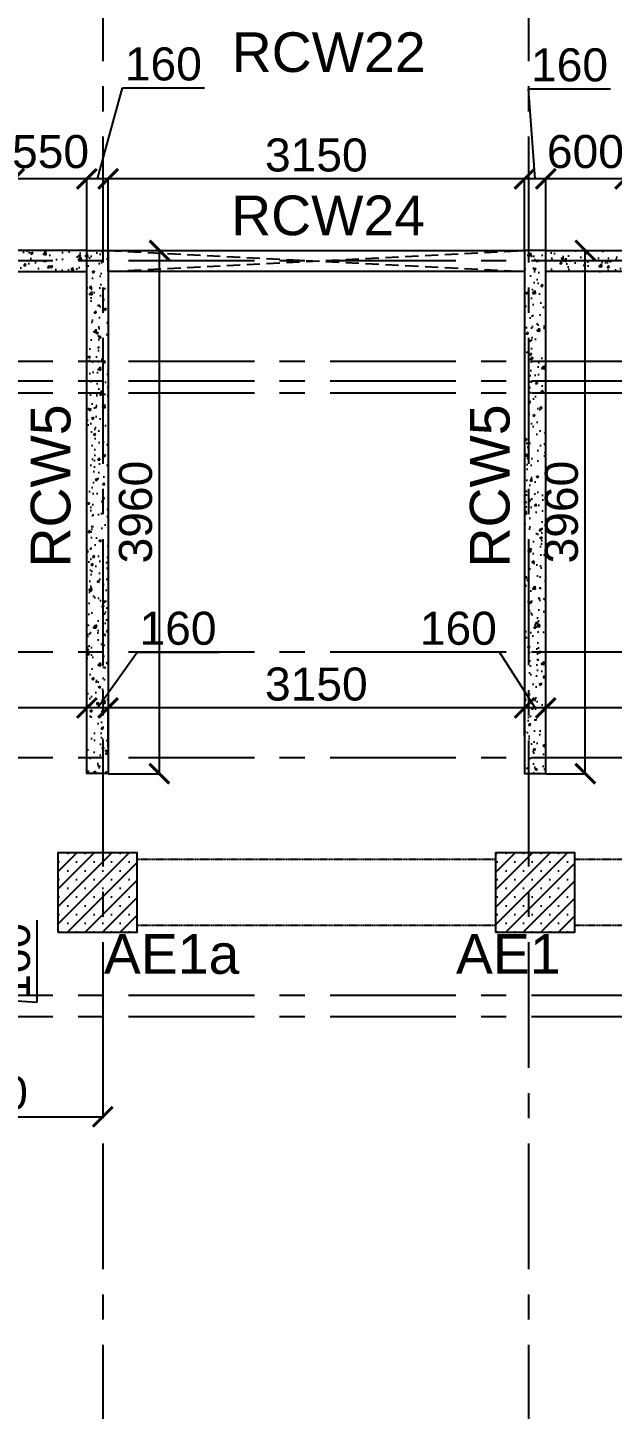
# Model space of a CAD drawing. Header units: inches. Extents: x 207135 to 337634, y -175669 to -89669.
# Drawn here: x 277463 to 281885, y -116694 to -106237 of the extents above; entities that cross this region are included whole.
import ezdxf

# ---------------------------------------------------------------- set-up
doc = ezdxf.new("R2010")
doc.units = ezdxf.units.IN
doc.header["$MEASUREMENT"] = 0
for name, pattern in [('CENTER', [50.8, 31.75, -6.35, 6.35, -6.35]), ('DASHED2', [9.525, 6.35, -3.175]), ('Hidden', [3, 2, -1])]:
    doc.linetypes.add(name, pattern=pattern)
for name, color, linetype in [('160 R.C. WALL HAT', 8, 'Continuous'), ('160 R.C.WALL', 6, 'Continuous'), ('160 WALL  OPENING LINE', 1, 'Continuous'), ('160 WALL OPEING', 1, 'Continuous'), ('AR-Column', 40, 'Continuous'), ('AR-Hidden', 251, 'DASHED2'), ('DIM', 251, 'Continuous'), ('GRID', 8, 'CENTER'), ('NON S.WALL HATCH', 8, 'Continuous'), ('SHEAR WALL NAME', 3, 'Continuous'), ('TEXT-1', 3, 'Continuous')]:
    doc.layers.add(name, color=color, linetype=linetype)
doc.styles.add('T200', font='sanss___.ttf', dxfattribs={"height": 250})
doc.styles.add('T300', font='sanss___.ttf', dxfattribs={"height": 350})
doc.dimstyles.new('T 200', dxfattribs={"dimtxt": 250, "dimasz": 150, "dimexe": 1, "dimexo": 0, "dimgap": 50, "dimtad": 1, "dimdec": 0, "dimdsep": 46, "dimtxsty": 'T200', "dimblk": 'ARCHTICK', "dimcen": 2.5, "dimdle": 1, "dimclrd": 5, "dimclre": 253, "dimclrt": 1, "dimadec": 0, "dimazin": 0, "dimtfac": 1, "dimtdec": 0, "dimtmove": 2, "dimatfit": 3, "dimfxl": 0, "dimarcsym": 0})
pattern_1 = [(45, (-132245.64, 75915.45), (-66.29126, 66.29126), []), (45, (-132179.35, 75915.45), (-66.29126, 66.29126), [0, -93.75])]
pattern_2 = [(50, (2124542.95, 287067.85), (179.315046, -15.688034), [18.75, -206.25]), (355, (2124542.95, 287067.85), (-34.687833, 188.048033), [15, -165]), (100.451444, (2124557.9, 287066.54), (144.627212, 172.359998), [15.935048, -175.285528]), (46.1842, (2124542.95, 287117.85), (266.810333, -41.37982), [28.125, -309.375]), (96.635635, (2124565.19, 287114.4), (233.665486, 243.52965), [23.902586, -262.92844]), (351.184164, (2124542.95, 287117.85), (233.665486, 243.52965), [22.5, -247.5]), (21, (2124567.95, 287105.35), (149.226763, -100.654723), [18.75, -206.25]), (326, (2124567.95, 287105.35), (60.828833, 181.287511), [15, -165]), (71.451445, (2124580.39, 287096.96), (210.055594, 80.632788), [15.935047, -175.285528]), (37.5, (2124542.95, 287067.85), (3.0399638, 83.2234635), [0, -163, 0, -167.5, 0, -165.625]), (7.5, (2124542.95, 287067.85), (65.7673844, 98.602928), [0, -95.5, 0, -159.25, 0, -63.125]), (327.5, (2124487.2, 287067.85), (133.455609, -5.638718), [0, -62.5, 0, -195, 0, -258.75]), (317.5, (2124462.2, 287067.85), (145.796542, 25.0262456), [0, -81.25, 0, -129.5, 0, -183.75])]

# ---------------------------------------------------------------- blocks, each defined once
blk = doc.blocks.new('_ARCHTICK')
at = {"color": 0, "linetype": 'ByBlock', "const_width": 0.15}
blk.add_lwpolyline([(-0.5, -0.5), (0.5, 0.5)], dxfattribs=at)
blk = doc.blocks.new('*D480')
at = {"layer": 'Defpoints', "color": 0}
for p in [(281381, -107381), (281381, -107923, 15), (281981, -107923, 15)]:
    blk.add_point(p, dxfattribs=at)
at = {"layer": 'DIM', "color": 5, "lineweight": -2}
blk.add_line((281982, -107381), (281380, -107381), dxfattribs=at)
at = {"layer": 'DIM', "color": 253, "lineweight": -2}
for p, q in [((281381, -107923), (281381, -107380)), ((281981, -107923), (281981, -107380))]:
    blk.add_line(p, q, dxfattribs=at)
at = {"layer": 'DIM', "color": 5, "lineweight": -2, "xscale": 150, "yscale": 150, "zscale": 150, "rotation": 180}
blk.add_blockref('_ARCHTICK', (281381, -107381), dxfattribs=at)
at = {"layer": 'DIM', "color": 5, "lineweight": -2, "xscale": 150, "yscale": 150, "zscale": 150}
blk.add_blockref('_ARCHTICK', (281981, -107381), dxfattribs=at)
at = {"layer": 'DIM', "color": 1, "insert": (281681, -107176), "char_height": 250, "attachment_point": 5, "style": 'T200'}
blk.add_mtext('600', dxfattribs=at)
blk = doc.blocks.new('*D481')
at = {"layer": 'Defpoints', "color": 0}
for p in [(281221, -107381), (281221, -107923, 15), (281381, -107923, 15)]:
    blk.add_point(p, dxfattribs=at)
at = {"layer": 'DIM', "color": 5, "lineweight": -2}
for p, q in [((281301, -107381), (281251, -106699)), ((281251, -106699), (281871, -106699)), ((281382, -107381), (281220, -107381))]:
    blk.add_line(p, q, dxfattribs=at)
at = {"layer": 'DIM', "color": 253, "lineweight": -2}
for p, q in [((281221, -107923), (281221, -107380)), ((281381, -107923), (281381, -107380))]:
    blk.add_line(p, q, dxfattribs=at)
at = {"layer": 'DIM', "color": 5, "lineweight": -2, "xscale": 150, "yscale": 150, "zscale": 150, "rotation": 180}
blk.add_blockref('_ARCHTICK', (281221, -107381), dxfattribs=at)
at = {"layer": 'DIM', "color": 5, "lineweight": -2, "xscale": 150, "yscale": 150, "zscale": 150}
blk.add_blockref('_ARCHTICK', (281381, -107381), dxfattribs=at)
at = {"layer": 'DIM', "color": 1, "insert": (281561, -106520), "char_height": 250, "attachment_point": 5, "style": 'T200'}
blk.add_mtext('160', dxfattribs=at)
blk = doc.blocks.new('*D482')
at = {"layer": 'Defpoints', "color": 0}
for p in [(278071, -107381), (278071, -107923, 15), (281221, -107923, 15)]:
    blk.add_point(p, dxfattribs=at)
at = {"layer": 'DIM', "color": 5, "lineweight": -2}
blk.add_line((281222, -107381), (278070, -107381), dxfattribs=at)
at = {"layer": 'DIM', "color": 253, "lineweight": -2}
for p, q in [((278071, -107923), (278071, -107380)), ((281221, -107923), (281221, -107380))]:
    blk.add_line(p, q, dxfattribs=at)
at = {"layer": 'DIM', "color": 5, "lineweight": -2, "xscale": 150, "yscale": 150, "zscale": 150, "rotation": 180}
blk.add_blockref('_ARCHTICK', (278071, -107381), dxfattribs=at)
at = {"layer": 'DIM', "color": 5, "lineweight": -2, "xscale": 150, "yscale": 150, "zscale": 150}
blk.add_blockref('_ARCHTICK', (281221, -107381), dxfattribs=at)
at = {"layer": 'DIM', "color": 1, "insert": (279646, -107202), "char_height": 250, "attachment_point": 5, "style": 'T200'}
blk.add_mtext('3150', dxfattribs=at)
blk = doc.blocks.new('*D483')
at = {"layer": 'Defpoints', "color": 0}
for p in [(277911, -107381), (277911, -107923, 15), (278071, -107923, 15)]:
    blk.add_point(p, dxfattribs=at)
at = {"layer": 'DIM', "color": 5, "lineweight": -2}
for p, q in [((277991, -107381), (278179, -106692)), ((278179, -106692), (278799, -106692)), ((278072, -107381), (277910, -107381))]:
    blk.add_line(p, q, dxfattribs=at)
at = {"layer": 'DIM', "color": 253, "lineweight": -2}
for p, q in [((277911, -107923), (277911, -107380)), ((278071, -107923), (278071, -107380))]:
    blk.add_line(p, q, dxfattribs=at)
at = {"layer": 'DIM', "color": 5, "lineweight": -2, "xscale": 150, "yscale": 150, "zscale": 150, "rotation": 180}
blk.add_blockref('_ARCHTICK', (277911, -107381), dxfattribs=at)
at = {"layer": 'DIM', "color": 5, "lineweight": -2, "xscale": 150, "yscale": 150, "zscale": 150}
blk.add_blockref('_ARCHTICK', (278071, -107381), dxfattribs=at)
at = {"layer": 'DIM', "color": 1, "insert": (278489, -106513), "char_height": 250, "attachment_point": 5, "style": 'T200'}
blk.add_mtext('160', dxfattribs=at)
blk = doc.blocks.new('*D484')
at = {"layer": 'Defpoints', "color": 0}
for p in [(277361, -107381), (277361, -107923, 15), (277911, -107923, 15)]:
    blk.add_point(p, dxfattribs=at)
at = {"layer": 'DIM', "color": 5, "lineweight": -2}
blk.add_line((277912, -107381), (277360, -107381), dxfattribs=at)
at = {"layer": 'DIM', "color": 253, "lineweight": -2}
for p, q in [((277361, -107923), (277361, -107380)), ((277911, -107923), (277911, -107380))]:
    blk.add_line(p, q, dxfattribs=at)
at = {"layer": 'DIM', "color": 5, "lineweight": -2, "xscale": 150, "yscale": 150, "zscale": 150, "rotation": 180}
blk.add_blockref('_ARCHTICK', (277361, -107381), dxfattribs=at)
at = {"layer": 'DIM', "color": 5, "lineweight": -2, "xscale": 150, "yscale": 150, "zscale": 150}
blk.add_blockref('_ARCHTICK', (277911, -107381), dxfattribs=at)
at = {"layer": 'DIM', "color": 1, "insert": (277636, -107176), "char_height": 250, "attachment_point": 5, "style": 'T200'}
blk.add_mtext('550', dxfattribs=at)
blk = doc.blocks.new('*D559')
at = {"layer": 'Defpoints', "color": 0}
for p in [(281381, -111385), (281381, -111610, 15), (284531, -111601, 15)]:
    blk.add_point(p, dxfattribs=at)
at = {"layer": 'DIM', "color": 5, "lineweight": -2}
blk.add_line((284532, -111385), (281380, -111385), dxfattribs=at)
at = {"layer": 'DIM', "color": 253, "lineweight": -2}
for p, q in [((281381, -111610), (281381, -111384)), ((284531, -111601), (284531, -111384))]:
    blk.add_line(p, q, dxfattribs=at)
at = {"layer": 'DIM', "color": 5, "lineweight": -2, "xscale": 150, "yscale": 150, "zscale": 150, "rotation": 180}
blk.add_blockref('_ARCHTICK', (281381, -111385), dxfattribs=at)
at = {"layer": 'DIM', "color": 5, "lineweight": -2, "xscale": 150, "yscale": 150, "zscale": 150}
blk.add_blockref('_ARCHTICK', (284531, -111385), dxfattribs=at)
at = {"layer": 'DIM', "color": 1, "insert": (282956, -111206), "char_height": 250, "attachment_point": 5, "style": 'T200'}
blk.add_mtext('3150', dxfattribs=at)
blk = doc.blocks.new('*D560')
at = {"layer": 'Defpoints', "color": 0}
for p in [(281221, -111385), (281221, -111597, 15), (281381, -111610, 15)]:
    blk.add_point(p, dxfattribs=at)
at = {"layer": 'DIM', "color": 5, "lineweight": -2}
for p, q in [((281030, -110963), (280410, -110963)), ((281301, -111385), (281030, -110963)), ((281382, -111385), (281220, -111385))]:
    blk.add_line(p, q, dxfattribs=at)
at = {"layer": 'DIM', "color": 253, "lineweight": -2}
for p, q in [((281221, -111597), (281221, -111384)), ((281381, -111610), (281381, -111384))]:
    blk.add_line(p, q, dxfattribs=at)
at = {"layer": 'DIM', "color": 5, "lineweight": -2, "xscale": 150, "yscale": 150, "zscale": 150, "rotation": 180}
blk.add_blockref('_ARCHTICK', (281221, -111385), dxfattribs=at)
at = {"layer": 'DIM', "color": 5, "lineweight": -2, "xscale": 150, "yscale": 150, "zscale": 150}
blk.add_blockref('_ARCHTICK', (281381, -111385), dxfattribs=at)
at = {"layer": 'DIM', "color": 1, "insert": (280720, -110784), "char_height": 250, "attachment_point": 5, "style": 'T200'}
blk.add_mtext('160', dxfattribs=at)
blk = doc.blocks.new('*D561')
at = {"layer": 'Defpoints', "color": 0}
for p in [(278071, -111385), (281221, -111597, 15), (278071, -111683, 15)]:
    blk.add_point(p, dxfattribs=at)
at = {"layer": 'DIM', "color": 5, "lineweight": -2}
blk.add_line((281222, -111385), (278070, -111385), dxfattribs=at)
at = {"layer": 'DIM', "color": 253, "lineweight": -2}
for p, q in [((278071, -111683), (278071, -111384)), ((281221, -111597), (281221, -111384))]:
    blk.add_line(p, q, dxfattribs=at)
at = {"layer": 'DIM', "color": 5, "lineweight": -2, "xscale": 150, "yscale": 150, "zscale": 150, "rotation": 180}
blk.add_blockref('_ARCHTICK', (278071, -111385), dxfattribs=at)
at = {"layer": 'DIM', "color": 5, "lineweight": -2, "xscale": 150, "yscale": 150, "zscale": 150}
blk.add_blockref('_ARCHTICK', (281221, -111385), dxfattribs=at)
at = {"layer": 'DIM', "color": 1, "insert": (279646, -111206), "char_height": 250, "attachment_point": 5, "style": 'T200'}
blk.add_mtext('3150', dxfattribs=at)
blk = doc.blocks.new('*D562')
at = {"layer": 'Defpoints', "color": 0}
for p in [(277911, -111385), (277911, -111683, 15), (278071, -111683, 15)]:
    blk.add_point(p, dxfattribs=at)
at = {"layer": 'DIM', "color": 5, "lineweight": -2}
for p, q in [((277991, -111385), (278290, -110963)), ((278290, -110963), (278910, -110963)), ((278072, -111385), (277910, -111385))]:
    blk.add_line(p, q, dxfattribs=at)
at = {"layer": 'DIM', "color": 253, "lineweight": -2}
for p, q in [((277911, -111683), (277911, -111384)), ((278071, -111683), (278071, -111384))]:
    blk.add_line(p, q, dxfattribs=at)
at = {"layer": 'DIM', "color": 5, "lineweight": -2, "xscale": 150, "yscale": 150, "zscale": 150, "rotation": 180}
blk.add_blockref('_ARCHTICK', (277911, -111385), dxfattribs=at)
at = {"layer": 'DIM', "color": 5, "lineweight": -2, "xscale": 150, "yscale": 150, "zscale": 150}
blk.add_blockref('_ARCHTICK', (278071, -111385), dxfattribs=at)
at = {"layer": 'DIM', "color": 1, "insert": (278600, -110784), "char_height": 250, "attachment_point": 5, "style": 'T200'}
blk.add_mtext('160', dxfattribs=at)
blk = doc.blocks.new('*D563')
at = {"layer": 'Defpoints', "color": 0}
for p in [(276121, -111385), (276121, -111683, 15), (277911, -111683, 15)]:
    blk.add_point(p, dxfattribs=at)
at = {"layer": 'DIM', "color": 5, "lineweight": -2}
blk.add_line((277912, -111385), (276120, -111385), dxfattribs=at)
at = {"layer": 'DIM', "color": 253, "lineweight": -2}
for p, q in [((276121, -111683), (276121, -111384)), ((277911, -111683), (277911, -111384))]:
    blk.add_line(p, q, dxfattribs=at)
at = {"layer": 'DIM', "color": 5, "lineweight": -2, "xscale": 150, "yscale": 150, "zscale": 150, "rotation": 180}
blk.add_blockref('_ARCHTICK', (276121, -111385), dxfattribs=at)
at = {"layer": 'DIM', "color": 5, "lineweight": -2, "xscale": 150, "yscale": 150, "zscale": 150}
blk.add_blockref('_ARCHTICK', (277911, -111385), dxfattribs=at)
at = {"layer": 'DIM', "color": 1, "insert": (277016, -111206), "char_height": 250, "attachment_point": 5, "style": 'T200'}
blk.add_mtext('1790', dxfattribs=at)
blk = doc.blocks.new('*D567')
at = {"layer": 'Defpoints', "color": 0}
for p in [(276121, -113483, 15), (276817, -113483), (276121, -113643, 15)]:
    blk.add_point(p, dxfattribs=at)
at = {"layer": 'DIM', "color": 5, "lineweight": -2}
for p, q in [((277536, -113613), (277536, -112992)), ((276817, -113644), (276817, -113482)), ((276817, -113563), (277536, -113613))]:
    blk.add_line(p, q, dxfattribs=at)
at = {"layer": 'DIM', "color": 253, "lineweight": -2}
for p, q in [((276121, -113483), (276818, -113483)), ((276121, -113643), (276818, -113643))]:
    blk.add_line(p, q, dxfattribs=at)
at = {"layer": 'DIM', "color": 5, "lineweight": -2, "xscale": 150, "yscale": 150, "zscale": 150}
for p, rotation in [((276817, -113483), 90), ((276817, -113643), 270)]:
    blk.add_blockref('_ARCHTICK', p, dxfattribs=dict(at, rotation=rotation))
at = {"layer": 'DIM', "color": 1, "insert": (277357, -113302), "char_height": 250, "attachment_point": 5, "rotation": 90, "style": 'T200'}
blk.add_mtext('160', dxfattribs=at)
blk = doc.blocks.new('*D571')
at = {"layer": 'Defpoints', "color": 0}
for p in [(276121, -113643, 15), (278031, -114056, 15), (278031, -114479)]:
    blk.add_point(p, dxfattribs=at)
at = {"layer": 'DIM', "color": 253, "lineweight": -2}
for p, q in [((276121, -113643), (276121, -114480)), ((278031, -114056), (278031, -114480))]:
    blk.add_line(p, q, dxfattribs=at)
at = {"layer": 'DIM', "color": 5, "lineweight": -2}
blk.add_line((276120, -114479), (278032, -114479), dxfattribs=at)
at = {"layer": 'DIM', "color": 5, "lineweight": -2, "xscale": 150, "yscale": 150, "zscale": 150, "rotation": 180}
blk.add_blockref('_ARCHTICK', (276121, -114479), dxfattribs=at)
at = {"layer": 'DIM', "color": 5, "lineweight": -2, "xscale": 150, "yscale": 150, "zscale": 150}
blk.add_blockref('_ARCHTICK', (278031, -114479), dxfattribs=at)
at = {"layer": 'DIM', "color": 1, "insert": (277076, -114300), "char_height": 250, "attachment_point": 5, "style": 'T200'}
blk.add_mtext('1910', dxfattribs=at)
blk = doc.blocks.new('*D583')
at = {"layer": 'Defpoints', "color": 0}
for p in [(281381, -107923, 15), (281680, -107923), (281381, -111883, 15)]:
    blk.add_point(p, dxfattribs=at)
at = {"layer": 'DIM', "color": 253, "lineweight": -2}
for p, q in [((281381, -107923), (281681, -107923)), ((281381, -111883), (281681, -111883))]:
    blk.add_line(p, q, dxfattribs=at)
at = {"layer": 'DIM', "color": 5, "lineweight": -2}
blk.add_line((281680, -111884), (281680, -107922), dxfattribs=at)
at = {"layer": 'DIM', "color": 5, "lineweight": -2, "xscale": 150, "yscale": 150, "zscale": 150}
for p, rotation in [((281680, -107923), 90), ((281680, -111883), 270)]:
    blk.add_blockref('_ARCHTICK', p, dxfattribs=dict(at, rotation=rotation))
at = {"layer": 'DIM', "color": 1, "insert": (281501, -109903), "char_height": 250, "attachment_point": 5, "rotation": 90, "style": 'T200'}
blk.add_mtext('3960', dxfattribs=at)
blk = doc.blocks.new('*D584')
at = {"layer": 'Defpoints', "color": 0}
for p in [(278071, -107923, 15), (278459, -107923), (278071, -111883, 15)]:
    blk.add_point(p, dxfattribs=at)
at = {"layer": 'DIM', "color": 253, "lineweight": -2}
for p, q in [((278071, -107923), (278460, -107923)), ((278071, -111883), (278460, -111883))]:
    blk.add_line(p, q, dxfattribs=at)
at = {"layer": 'DIM', "color": 5, "lineweight": -2}
blk.add_line((278459, -111884), (278459, -107922), dxfattribs=at)
at = {"layer": 'DIM', "color": 5, "lineweight": -2, "xscale": 150, "yscale": 150, "zscale": 150}
for p, rotation in [((278459, -107923), 90), ((278459, -111883), 270)]:
    blk.add_blockref('_ARCHTICK', p, dxfattribs=dict(at, rotation=rotation))
at = {"layer": 'DIM', "color": 1, "insert": (278280, -109903), "char_height": 250, "attachment_point": 5, "rotation": 90, "style": 'T200'}
blk.add_mtext('3960', dxfattribs=at)
blk = doc.blocks.new('A$C02A55DAE')
at = {"layer": 'NON S.WALL HATCH'}
h = blk.add_hatch(dxfattribs=at)
h.set_pattern_fill('SACNCR', color=256, scale=1000)
h.set_pattern_definition(pattern_1)
h.paths.add_polyline_path([(58879, -10920), (59479, -10920), (59479, -10320), (58879, -10320)])
h = blk.add_hatch(dxfattribs=at)
h.set_pattern_fill('SACNCR', color=256, scale=1000)
h.set_pattern_definition(pattern_1)
h.paths.add_polyline_path([(62189, -10920), (62789, -10920), (62789, -10320), (62189, -10320)])
at = {"layer": 'AR-Column', "color": 4, "elevation": -29}
for points in [[(58879, -10920), (59479, -10920), (59479, -10320), (58879, -10320)], [(62189, -10920), (62789, -10920), (62789, -10320), (62189, -10320)]]:
    blk.add_lwpolyline(points, close=True, dxfattribs=at)
at = {"layer": 'AR-Hidden', "ltscale": 0.009}
for p, q in [((62189, -10370, -29), (59479, -10370, -29)), ((65499, -10370, -29), (62789, -10370, -29)), ((62189, -10870, -29), (59479, -10870, -29)), ((65499, -10870, -29), (62789, -10870, -29))]:
    blk.add_line(p, q, dxfattribs=at)

msp = doc.modelspace()

# ---------------------------------------------------------------- hatches: boundary and pattern name
at = {"layer": '160 R.C. WALL HAT'}
h = msp.add_hatch(dxfattribs=at)
h.set_pattern_fill('AR-CONC', color=256, scale=25)
h.set_pattern_definition(pattern_2)
h.paths.add_polyline_path([(277911, -107922.5), (277911, -108082.5), (277361, -108082.5), (277361, -107922.5)])
h = msp.add_hatch(dxfattribs=at)
h.set_pattern_fill('AR-CONC', color=256, scale=25)
h.set_pattern_definition([(50, (2144232.95, 280407.85), (179.315046, -15.688034), [18.75, -206.25]), (355, (2144232.95, 280407.85), (-34.687833, 188.048033), [15, -165]), (100.451444, (2144247.9, 280406.54), (144.627212, 172.359998), [15.935048, -175.285528]), (46.1842, (2144232.95, 280457.85), (266.810333, -41.37982), [28.125, -309.375]), (96.635635, (2144255.19, 280454.4), (233.665486, 243.52965), [23.902586, -262.92844]), (351.184164, (2144232.95, 280457.85), (233.665486, 243.52965), [22.5, -247.5]), (21, (2144257.95, 280445.35), (149.226763, -100.654723), [18.75, -206.25]), (326, (2144257.95, 280445.35), (60.828833, 181.287511), [15, -165]), (71.451445, (2144270.39, 280436.96), (210.055594, 80.632788), [15.935047, -175.285528]), (37.5, (2144232.95, 280407.85), (3.0399638, 83.2234635), [0, -163, 0, -167.5, 0, -165.625]), (7.5, (2144232.95, 280407.85), (65.7673844, 98.602928), [0, -95.5, 0, -159.25, 0, -63.125]), (327.5, (2144177.2, 280407.85), (133.455609, -5.638718), [0, -62.5, 0, -195, 0, -258.75]), (317.5, (2144152.2, 280407.85), (145.796542, 25.0262456), [0, -81.25, 0, -129.5, 0, -183.75])])
h.paths.add_polyline_path([(278071, -111882.5), (277911, -111882.5), (277911, -107922.5), (278071, -107922.5)])
h = msp.add_hatch(dxfattribs=at)
h.set_pattern_fill('AR-CONC', color=256, scale=25)
h.set_pattern_definition(pattern_2)
h.paths.add_polyline_path([(281221, -107922.5), (281381, -107922.5), (281381, -111882.5), (281221, -111882.5)])
h = msp.add_hatch(dxfattribs=at)
h.set_pattern_fill('AR-CONC', color=256, scale=25)
h.set_pattern_definition(pattern_2)
h.paths.add_polyline_path([(281381, -108082.5), (281381, -107922.5), (281981, -107922.5), (281981, -108082.5)])

# ---------------------------------------------------------------- linework, layer by layer
at = {"layer": '160 R.C.WALL', "elevation": 14.7}
for points in [[(277911, -107922.5), (277361, -107922.5), (277361, -108082.5), (277911, -108082.5)], [(281381, -107922.5), (281981, -107922.5), (281981, -108082.5), (281381, -108082.5)]]:
    msp.add_lwpolyline(points, dxfattribs=at)
for points in [[(278071, -111882.5), (277911, -111882.5), (277911, -107922.5), (278071, -107922.5)], [(281381, -107922.5), (281221, -107922.5), (281221, -111882.5), (281381, -111882.5)]]:
    msp.add_lwpolyline(points, close=True, dxfattribs=at)
at = {"layer": '160 WALL  OPENING LINE', "elevation": 14.7}
msp.add_lwpolyline([(278071, -107922.5), (281221, -107922.5), (281221, -108082.5), (278071, -108082.5)], close=True, dxfattribs=at)
at = {"layer": '160 WALL OPEING', "linetype": 'Hidden', "ltscale": 50}
for p, q in [((278071, -108082.5, 14.7), (281221, -107922.5, 14.7)), ((278071, -107922.5, 14.7), (281221, -108082.5, 14.7))]:
    msp.add_line(p, q, dxfattribs=at)
at = {"layer": 'GRID', "ltscale": 30}
for p, q in [((278031, -94868.8, 14.7), (278031, -126522.9, 14.7)), ((281251, -94868.8, 14.7), (281251, -126522.9, 14.7)), ((300513.9, -108002.5, 14.7), (213696.9, -108002.5, 14.7)), ((300513.9, -108762.5, 14.7), (213696.9, -108762.5, 14.7)), ((300513.9, -108912.1, 14.7), (213155.5, -108912.1, 14.7)), ((300513.9, -109002.5, 14.7), (213957.9, -109002.5, 14.7)), ((300513.9, -110962.5, 14.7), (213869.4, -110962.5, 14.7)), ((300513.9, -111762.5, 14.7), (213696.9, -111762.5, 14.7)), ((300513.9, -113562.5, 14.7), (213893.9, -113562.5, 14.7)), ((300513.9, -113722.5, 14.7), (213696.9, -113722.5, 14.7))]:
    msp.add_line(p, q, dxfattribs=at)

# ---------------------------------------------------------------- block references
at = {"layer": 'DIM', "color": 1}
msp.add_blockref('A$C02A55DAE', (218812.4, -102162.5, 14.7), dxfattribs=at)

# ---------------------------------------------------------------- texts
at = {"layer": 'SHEAR WALL NAME', "ltscale": 7, "style": 'T300'}
for s, p in [('RCW22', (279005.7, -106572.2)), ('RCW24', (279001.6, -107807.6))]:
    msp.add_text(s, height=300, dxfattribs=at).set_placement(p)
for p in [(277786.1, -110322.2), (281107.4, -110322.2)]:
    msp.add_text('RCW5', height=300, rotation=90, dxfattribs=at).set_placement(p)
at = {"layer": 'TEXT-1', "color": 4, "style": 'T300'}
for s, p in [('AE1a', (278039.1, -113397.2)), ('AE1', (280701.8, -113397.2))]:
    msp.add_text(s, height=300, dxfattribs=at).set_placement(p)

# ---------------------------------------------------------------- dimensions: what is measured, and where the dimension line sits
at = {"layer": 'DIM'}
for base, p1, p2, angle, picture, middle in [((277911, -107380.6), (278071, -107922.5, 14.7), (277911, -107922.5, 14.7), 180, '*D483', (278229.1, -106692.2)), ((281221, -107380.6), (281381, -107922.5, 14.7), (281221, -107922.5, 14.7), 180, '*D481', (281301, -106699.1)), ((277911, -111384.8), (278071, -111682.5, 14.7), (277911, -111682.5, 14.7), 180, '*D562', (278339.9, -110962.5)), ((281221, -111384.8), (281381, -111610.4, 14.7), (281221, -111597.5, 14.7), 180, '*D560', (280979.9, -110962.5)), ((276817.1, -113482.5), (276121, -113642.5, 14.7), (276121, -113482.5, 14.7), 90, '*D567', (277536.2, -113562.5))]:
    dim = msp.add_linear_dim(base=base, p1=p1, p2=p2, angle=angle, dimstyle='T 200', override={"dimtmove": 1}, dxfattribs=at)
    dim.commit()
    dim.dimension.update_dxf_attribs({"geometry": picture, "text_midpoint": middle, "dimtype": 160})
for base, p1, p2, angle, picture, middle in [((277361, -107380.6), (277911, -107922.5, 14.7), (277361, -107922.5, 14.7), 180, '*D484', (277636, -107175.8)), ((278071, -107380.6), (281221, -107922.5, 14.7), (278071, -107922.5, 14.7), 180, '*D482', (279646, -107201.6)), ((281381, -107380.6), (281981, -107922.5, 14.7), (281381, -107922.5, 14.7), 180, '*D480', (281681, -107175.6)), ((278458.9, -107922.5), (278071, -111882.5, 14.7), (278071, -107922.5, 14.7), 90, '*D584', (278280, -109902.5)), ((281679.8, -107922.5), (281381, -111882.5, 14.7), (281381, -107922.5, 14.7), 90, '*D583', (281500.9, -109902.5)), ((276121, -111384.8), (277911, -111682.5, 14.7), (276121, -111682.5, 14.7), 180, '*D563', (277016, -111206)), ((278071, -111384.8), (281221, -111597.5, 14.7), (278071, -111682.5, 14.7), 180, '*D561', (279646, -111205.9)), ((281381, -111384.8), (284531, -111600.7, 14.7), (281381, -111610.4, 14.7), 180, '*D559', (282956, -111205.9))]:
    dim = msp.add_linear_dim(base=base, p1=p1, p2=p2, angle=angle, dimstyle='T 200', dxfattribs=at)
    dim.commit()
    dim.dimension.update_dxf_attribs({"geometry": picture, "text_midpoint": middle})
dim = msp.add_linear_dim(base=(278031, -114478.6), p1=(276121, -113642.5, 14.7), p2=(278031, -114056.1, 14.7), dimstyle='T 200', dxfattribs=at)
dim.commit()
dim.dimension.update_dxf_attribs({"geometry": '*D571', "text_midpoint": (277076, -114299.9)})

doc.saveas('drawing.dxf')
